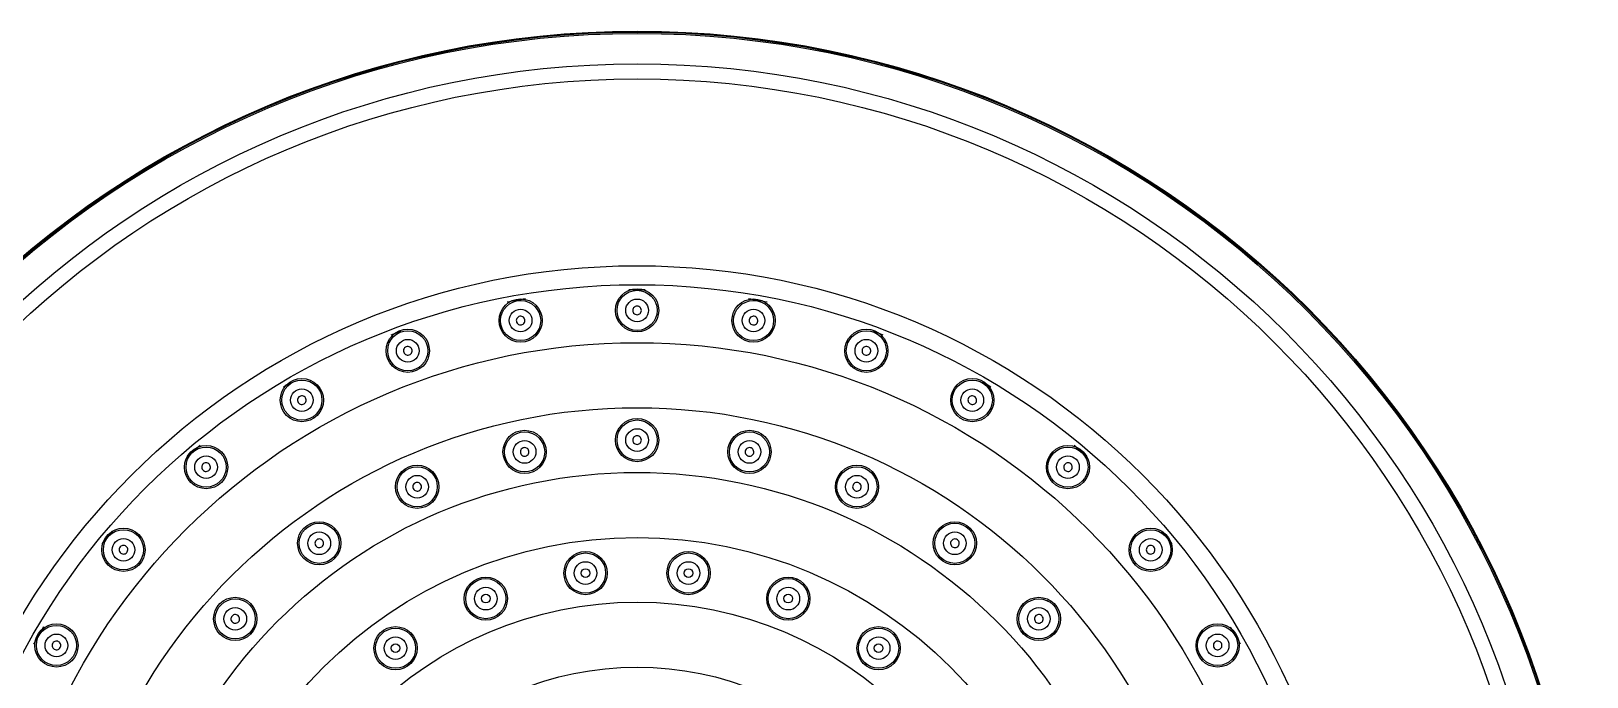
# Model space of a CAD drawing. Header units: millimetres. Extents: x 346859 to 753976, y -86090 to 5333.
# Drawn here: x 428334.1 to 428514, y -19594.3 to -19519.6 of the extents above; entities that cross this region are included whole.
import ezdxf

# ---------------------------------------------------------------- set-up
doc = ezdxf.new("R2010")
doc.units = ezdxf.units.MM
doc.header["$LTSCALE"] = 60
doc.layers.add('F-HAT', color=251, linetype='Continuous')

# ---------------------------------------------------------------- blocks, each defined once
blk = doc.blocks.new('cjswjdeh')
at = {"layer": 'F-HAT', "color": 8}
for p, q in [((428422.76, 37594.55), (428422.53, 37594.48)), ((428451.64, 37592.07), (428451.76, 37592.19)), ((428448.42, 37588.85), (428448.57, 37589)), ((428430.67, 37584.57), (428430.58, 37584.87))]:
    blk.add_line(p, q, dxfattribs=at)
for centre, radius in [((428404.19, 37548.16), 109.79), ((428404.19, 37548.16), 109.68), ((428404.19, 37548.16), 109.53), ((428404.19, 37548.16), 106.01), ((428404.19, 37548.16), 104.26), ((428404.19, 37548.16), 82.66), ((428404.19, 37548.16), 80.46), ((428404.19, 37625.66), 2.5), ((428404.19, 37625.66), 2.32), ((428390.73, 37624.48), 2.5), ((428390.73, 37624.48), 2.32), ((428390.73, 37624.48), 1.31), ((428404.19, 37625.66), 1.31), ((428417.65, 37624.48), 2.5), ((428417.65, 37624.48), 2.32), ((428417.65, 37624.48), 1.31), ((428377.68, 37620.99), 2.5), ((428377.68, 37620.99), 2.32), ((428377.68, 37620.99), 1.31), ((428430.69, 37620.99), 2.5), ((428430.69, 37620.99), 2.32), ((428430.69, 37620.99), 1.31), ((428404.19, 37548.16), 73.76), ((428365.44, 37615.28), 2.5), ((428365.44, 37615.28), 2.32), ((428442.94, 37615.28), 2.5), ((428442.94, 37615.28), 2.32), ((428365.44, 37615.28), 1.31), ((428442.94, 37615.28), 1.31), ((428404.19, 37548.16), 66.24), ((428404.19, 37610.66), 2.5), ((428391.19, 37609.29), 2.5), ((428391.19, 37609.29), 2.32), ((428404.19, 37610.66), 2.32), ((428404.19, 37610.66), 1.31), ((428417.18, 37609.29), 2.5), ((428417.18, 37609.29), 2.32), ((428354.37, 37607.53), 2.5), ((428354.37, 37607.53), 2.32), ((428391.19, 37609.29), 1.31), ((428417.18, 37609.29), 1.31), ((428454, 37607.53), 2.5), ((428454, 37607.53), 2.32), ((428354.37, 37607.53), 1.31), ((428378.77, 37605.26), 2.5), ((428429.61, 37605.26), 2.5), ((428454, 37607.53), 1.31), ((428404.19, 37548.16), 58.76), ((428378.77, 37605.26), 2.32), ((428378.77, 37605.26), 1.31), ((428429.61, 37605.26), 2.32), ((428429.61, 37605.26), 1.31), ((428367.45, 37598.72), 2.5), ((428367.45, 37598.72), 2.32), ((428440.92, 37598.72), 2.5), ((428440.92, 37598.72), 2.32), ((428344.82, 37597.97), 2.5), ((428344.82, 37597.97), 2.32), ((428344.82, 37597.97), 1.31), ((428404.19, 37548.16), 51.24), ((428367.45, 37598.72), 1.31), ((428440.92, 37598.72), 1.31), ((428463.56, 37597.97), 2.5), ((428463.56, 37597.97), 2.32), ((428463.56, 37597.97), 1.31), ((428398.23, 37595.28), 2.5), ((428398.23, 37595.28), 2.32), ((428410.14, 37595.28), 2.5), ((428410.14, 37595.28), 2.32), ((428398.23, 37595.28), 1.31), ((428398.23, 37595.28), 0.5), ((428410.14, 37595.28), 1.31), ((428410.14, 37595.28), 0.5), ((428386.7, 37592.32), 2.5), ((428386.7, 37592.32), 2.32), ((428386.7, 37592.32), 1.31), ((428421.67, 37592.32), 2.5), ((428421.67, 37592.32), 2.32), ((428421.67, 37592.32), 1.31), ((428357.74, 37589.98), 2.5), ((428357.74, 37589.98), 2.32), ((428404.19, 37548.16), 43.76), ((428386.7, 37592.32), 0.5), ((428421.67, 37592.32), 0.5), ((428450.63, 37589.98), 2.5), ((428450.63, 37589.98), 2.32), ((428357.74, 37589.98), 1.31), ((428450.63, 37589.98), 1.31), ((428337.07, 37586.91), 2.5), ((428337.07, 37586.91), 2.32), ((428337.07, 37586.91), 1.31), ((428376.27, 37586.59), 2.5), ((428376.27, 37586.59), 2.32), ((428432.11, 37586.59), 2.5), ((428432.11, 37586.59), 2.32), ((428471.3, 37586.91), 2.5), ((428471.3, 37586.91), 2.32), ((428471.3, 37586.91), 1.31), ((428376.27, 37586.59), 1.31), ((428376.27, 37586.59), 0.5), ((428432.11, 37586.59), 1.31), ((428432.11, 37586.59), 0.5), ((428404.19, 37548.16), 36.24)]:
    blk.add_circle(centre, radius, dxfattribs=at)
for start, end in [(89.3197, 90.6798), (99.2872, 100.8366), (79.1614, 80.7115), (109.9989, 110.8672), (69.1308, 70.0011), (120.0033, 120.7866), (59.2118, 59.9967), (129.2273, 130.6163), (49.3828, 50.7709), (139.3828, 140.7709), (39.2273, 40.6163), (149.2118, 150.8674), (29.1305, 30.7866)]:
    blk.add_arc((428404.19, 37548.16), 79.87, start, end, dxfattribs=at)
for points, knots in [([(428404.19, 37626.16), (428404.11, 37626.16), (428403.96, 37626.12), (428403.78, 37625.98), (428403.68, 37625.77), (428403.68, 37625.54), (428403.78, 37625.34), (428403.96, 37625.19), (428404.11, 37625.16), (428404.19, 37625.16)], [0, 0, 0, 0, 0.222134, 0.444291, 0.666477, 0.888675, 1.110861, 1.333018, 1.555152, 1.555152, 1.555152, 1.555152]), ([(428404.19, 37625.16), (428404.26, 37625.16), (428404.41, 37625.19), (428404.59, 37625.34), (428404.69, 37625.54), (428404.69, 37625.77), (428404.59, 37625.98), (428404.41, 37626.12), (428404.26, 37626.16), (428404.19, 37626.16)], [0, 0, 0, 0, 0.222133, 0.444289, 0.666476, 0.888675, 1.110862, 1.333019, 1.555152, 1.555152, 1.555152, 1.555152]), ([(428390.64, 37624.97), (428390.57, 37624.96), (428390.43, 37624.9), (428390.28, 37624.73), (428390.21, 37624.51), (428390.25, 37624.28), (428390.39, 37624.09), (428390.59, 37623.98), (428390.74, 37623.98), (428390.82, 37623.99)], [0, 0, 0, 0, 0.222134, 0.444291, 0.666477, 0.888675, 1.110861, 1.333018, 1.555152, 1.555152, 1.555152, 1.555152]), ([(428390.82, 37623.99), (428390.89, 37624), (428391.03, 37624.06), (428391.18, 37624.23), (428391.25, 37624.45), (428391.21, 37624.68), (428391.07, 37624.87), (428390.87, 37624.98), (428390.72, 37624.99), (428390.64, 37624.97)], [0, 0, 0, 0, 0.222133, 0.444289, 0.666476, 0.888675, 1.110862, 1.333019, 1.555152, 1.555152, 1.555152, 1.555152]), ([(428417.73, 37624.97), (428417.66, 37624.99), (428417.51, 37624.98), (428417.3, 37624.87), (428417.17, 37624.68), (428417.13, 37624.45), (428417.19, 37624.23), (428417.34, 37624.06), (428417.49, 37624), (428417.56, 37623.99)], [0, 0, 0, 0, 0.222134, 0.444291, 0.666477, 0.888675, 1.110861, 1.333018, 1.555152, 1.555152, 1.555152, 1.555152]), ([(428417.56, 37623.99), (428417.63, 37623.98), (428417.79, 37623.98), (428417.99, 37624.09), (428418.12, 37624.28), (428418.16, 37624.51), (428418.1, 37624.73), (428417.95, 37624.9), (428417.8, 37624.96), (428417.73, 37624.97)], [0, 0, 0, 0, 0.222133, 0.444289, 0.666476, 0.888675, 1.110862, 1.333019, 1.555152, 1.555152, 1.555152, 1.555152]), ([(428377.51, 37621.45), (428377.44, 37621.43), (428377.31, 37621.34), (428377.19, 37621.15), (428377.17, 37620.92), (428377.25, 37620.7), (428377.41, 37620.54), (428377.63, 37620.47), (428377.78, 37620.49), (428377.85, 37620.52)], [0, 0, 0, 0, 0.222134, 0.444291, 0.666477, 0.888675, 1.110861, 1.333018, 1.555152, 1.555152, 1.555152, 1.555152]), ([(428377.85, 37620.52), (428377.92, 37620.54), (428378.05, 37620.62), (428378.17, 37620.82), (428378.19, 37621.05), (428378.11, 37621.26), (428377.95, 37621.42), (428377.73, 37621.5), (428377.58, 37621.48), (428377.51, 37621.45)], [0, 0, 0, 0, 0.222133, 0.444289, 0.666476, 0.888675, 1.110862, 1.333019, 1.555152, 1.555152, 1.555152, 1.555152]), ([(428430.86, 37621.45), (428430.8, 37621.48), (428430.64, 37621.5), (428430.42, 37621.42), (428430.26, 37621.26), (428430.18, 37621.05), (428430.2, 37620.82), (428430.32, 37620.62), (428430.45, 37620.54), (428430.52, 37620.52)], [0, 0, 0, 0, 0.222134, 0.444291, 0.666477, 0.888675, 1.110861, 1.333018, 1.555152, 1.555152, 1.555152, 1.555152]), ([(428430.52, 37620.52), (428430.59, 37620.49), (428430.75, 37620.47), (428430.96, 37620.54), (428431.13, 37620.7), (428431.21, 37620.92), (428431.18, 37621.15), (428431.06, 37621.34), (428430.93, 37621.43), (428430.86, 37621.45)], [0, 0, 0, 0, 0.222133, 0.444289, 0.666476, 0.888675, 1.110862, 1.333019, 1.555152, 1.555152, 1.555152, 1.555152]), ([(428365.19, 37615.71), (428365.12, 37615.67), (428365.01, 37615.57), (428364.93, 37615.35), (428364.94, 37615.12), (428365.06, 37614.92), (428365.25, 37614.79), (428365.48, 37614.76), (428365.62, 37614.81), (428365.69, 37614.84)], [0, 0, 0, 0, 0.222134, 0.444291, 0.666477, 0.888675, 1.110861, 1.333018, 1.555152, 1.555152, 1.555152, 1.555152]), ([(428365.69, 37614.84), (428365.75, 37614.88), (428365.86, 37614.98), (428365.95, 37615.2), (428365.93, 37615.43), (428365.82, 37615.63), (428365.63, 37615.76), (428365.4, 37615.79), (428365.25, 37615.74), (428365.19, 37615.71)], [0, 0, 0, 0, 0.222133, 0.444289, 0.666476, 0.888675, 1.110862, 1.333019, 1.555152, 1.555152, 1.555152, 1.555152]), ([(428443.19, 37615.71), (428443.12, 37615.74), (428442.98, 37615.79), (428442.75, 37615.76), (428442.56, 37615.63), (428442.44, 37615.43), (428442.43, 37615.2), (428442.51, 37614.98), (428442.62, 37614.88), (428442.69, 37614.84)], [0, 0, 0, 0, 0.222134, 0.444291, 0.666477, 0.888675, 1.110861, 1.333018, 1.555152, 1.555152, 1.555152, 1.555152]), ([(428442.69, 37614.84), (428442.75, 37614.81), (428442.9, 37614.76), (428443.13, 37614.79), (428443.32, 37614.92), (428443.43, 37615.12), (428443.45, 37615.35), (428443.36, 37615.57), (428443.25, 37615.67), (428443.19, 37615.71)], [0, 0, 0, 0, 0.222133, 0.444289, 0.666476, 0.888675, 1.110862, 1.333019, 1.555152, 1.555152, 1.555152, 1.555152]), ([(428391.09, 37609.78), (428391.02, 37609.77), (428390.88, 37609.7), (428390.73, 37609.52), (428390.68, 37609.3), (428390.72, 37609.08), (428390.87, 37608.89), (428391.07, 37608.79), (428391.22, 37608.79), (428391.3, 37608.8)], [0, 0, 0, 0, 0.222339, 0.444684, 0.667037, 0.889392, 1.111744, 1.334089, 1.556428, 1.556428, 1.556428, 1.556428]), ([(428391.3, 37608.8), (428391.37, 37608.82), (428391.51, 37608.88), (428391.66, 37609.06), (428391.71, 37609.28), (428391.66, 37609.51), (428391.52, 37609.69), (428391.32, 37609.79), (428391.16, 37609.8), (428391.09, 37609.78)], [0, 0, 0, 0, 0.222339, 0.444684, 0.667036, 0.889392, 1.111744, 1.334089, 1.556428, 1.556428, 1.556428, 1.556428]), ([(428404.19, 37611.16), (428404.11, 37611.16), (428403.96, 37611.12), (428403.78, 37610.98), (428403.68, 37610.77), (428403.68, 37610.54), (428403.78, 37610.34), (428403.96, 37610.19), (428404.11, 37610.16), (428404.19, 37610.16)], [0, 0, 0, 0, 0.222339, 0.444684, 0.667037, 0.889392, 1.111744, 1.334089, 1.556428, 1.556428, 1.556428, 1.556428]), ([(428404.19, 37610.16), (428404.26, 37610.16), (428404.41, 37610.19), (428404.59, 37610.34), (428404.69, 37610.54), (428404.69, 37610.77), (428404.59, 37610.98), (428404.41, 37611.12), (428404.26, 37611.16), (428404.19, 37611.16)], [0, 0, 0, 0, 0.222339, 0.444684, 0.667036, 0.889392, 1.111744, 1.334089, 1.556428, 1.556428, 1.556428, 1.556428]), ([(428417.29, 37609.78), (428417.21, 37609.8), (428417.06, 37609.79), (428416.85, 37609.69), (428416.71, 37609.51), (428416.67, 37609.28), (428416.72, 37609.06), (428416.87, 37608.88), (428417.01, 37608.82), (428417.08, 37608.8)], [0, 0, 0, 0, 0.222339, 0.444684, 0.667037, 0.889392, 1.111744, 1.334089, 1.556428, 1.556428, 1.556428, 1.556428]), ([(428417.08, 37608.8), (428417.15, 37608.79), (428417.3, 37608.79), (428417.51, 37608.89), (428417.65, 37609.08), (428417.7, 37609.3), (428417.64, 37609.52), (428417.5, 37609.7), (428417.36, 37609.77), (428417.29, 37609.78)], [0, 0, 0, 0, 0.222339, 0.444684, 0.667036, 0.889392, 1.111744, 1.334089, 1.556428, 1.556428, 1.556428, 1.556428]), ([(428354.05, 37607.91), (428353.99, 37607.86), (428353.9, 37607.74), (428353.86, 37607.51), (428353.91, 37607.29), (428354.06, 37607.12), (428354.27, 37607.02), (428354.5, 37607.03), (428354.64, 37607.1), (428354.69, 37607.14)], [0, 0, 0, 0, 0.222134, 0.444291, 0.666477, 0.888675, 1.110861, 1.333018, 1.555152, 1.555152, 1.555152, 1.555152]), ([(428354.69, 37607.14), (428354.75, 37607.19), (428354.84, 37607.31), (428354.89, 37607.54), (428354.83, 37607.76), (428354.68, 37607.94), (428354.47, 37608.03), (428354.24, 37608.03), (428354.11, 37607.96), (428354.05, 37607.91)], [0, 0, 0, 0, 0.222133, 0.444289, 0.666476, 0.888675, 1.110862, 1.333019, 1.555152, 1.555152, 1.555152, 1.555152]), ([(428454.32, 37607.91), (428454.27, 37607.96), (428454.13, 37608.03), (428453.9, 37608.03), (428453.69, 37607.94), (428453.54, 37607.76), (428453.49, 37607.54), (428453.53, 37607.31), (428453.63, 37607.19), (428453.68, 37607.14)], [0, 0, 0, 0, 0.222134, 0.444291, 0.666477, 0.888675, 1.110861, 1.333018, 1.555152, 1.555152, 1.555152, 1.555152]), ([(428453.68, 37607.14), (428453.74, 37607.1), (428453.88, 37607.03), (428454.11, 37607.02), (428454.31, 37607.12), (428454.46, 37607.29), (428454.52, 37607.51), (428454.47, 37607.74), (428454.38, 37607.86), (428454.32, 37607.91)], [0, 0, 0, 0, 0.222133, 0.444289, 0.666476, 0.888675, 1.110862, 1.333019, 1.555152, 1.555152, 1.555152, 1.555152]), ([(428378.56, 37605.71), (428378.5, 37605.68), (428378.37, 37605.59), (428378.27, 37605.39), (428378.26, 37605.16), (428378.35, 37604.95), (428378.53, 37604.8), (428378.75, 37604.74), (428378.9, 37604.77), (428378.97, 37604.8)], [0, 0, 0, 0, 0.222339, 0.444684, 0.667037, 0.889392, 1.111744, 1.334089, 1.556428, 1.556428, 1.556428, 1.556428]), ([(428378.97, 37604.8), (428379.04, 37604.83), (428379.16, 37604.92), (428379.27, 37605.13), (428379.27, 37605.35), (428379.18, 37605.56), (428379, 37605.71), (428378.78, 37605.77), (428378.63, 37605.74), (428378.56, 37605.71)], [0, 0, 0, 0, 0.222339, 0.444684, 0.667036, 0.889392, 1.111744, 1.334089, 1.556428, 1.556428, 1.556428, 1.556428]), ([(428429.81, 37605.71), (428429.74, 37605.74), (428429.59, 37605.77), (428429.37, 37605.71), (428429.2, 37605.56), (428429.1, 37605.35), (428429.11, 37605.13), (428429.21, 37604.92), (428429.34, 37604.83), (428429.41, 37604.8)], [0, 0, 0, 0, 0.222339, 0.444684, 0.667037, 0.889392, 1.111744, 1.334089, 1.556428, 1.556428, 1.556428, 1.556428]), ([(428429.41, 37604.8), (428429.47, 37604.77), (428429.62, 37604.74), (428429.85, 37604.8), (428430.02, 37604.95), (428430.12, 37605.16), (428430.11, 37605.39), (428430, 37605.59), (428429.88, 37605.68), (428429.81, 37605.71)], [0, 0, 0, 0, 0.222339, 0.444684, 0.667036, 0.889392, 1.111744, 1.334089, 1.556428, 1.556428, 1.556428, 1.556428]), ([(428367.16, 37599.13), (428367.1, 37599.08), (428367, 37598.97), (428366.94, 37598.75), (428366.98, 37598.52), (428367.11, 37598.33), (428367.31, 37598.22), (428367.54, 37598.21), (428367.68, 37598.27), (428367.74, 37598.32)], [0, 0, 0, 0, 0.222339, 0.444684, 0.667037, 0.889392, 1.111744, 1.334089, 1.556428, 1.556428, 1.556428, 1.556428]), ([(428367.74, 37598.32), (428367.8, 37598.36), (428367.91, 37598.48), (428367.97, 37598.7), (428367.93, 37598.93), (428367.79, 37599.11), (428367.59, 37599.22), (428367.36, 37599.23), (428367.22, 37599.17), (428367.16, 37599.13)], [0, 0, 0, 0, 0.222339, 0.444684, 0.667036, 0.889392, 1.111744, 1.334089, 1.556428, 1.556428, 1.556428, 1.556428]), ([(428441.22, 37599.13), (428441.16, 37599.17), (428441.02, 37599.23), (428440.79, 37599.22), (428440.58, 37599.11), (428440.45, 37598.93), (428440.41, 37598.7), (428440.47, 37598.48), (428440.57, 37598.36), (428440.63, 37598.32)], [0, 0, 0, 0, 0.222339, 0.444684, 0.667037, 0.889392, 1.111744, 1.334089, 1.556428, 1.556428, 1.556428, 1.556428]), ([(428440.63, 37598.32), (428440.69, 37598.27), (428440.83, 37598.21), (428441.06, 37598.22), (428441.26, 37598.33), (428441.4, 37598.52), (428441.44, 37598.75), (428441.38, 37598.97), (428441.28, 37599.08), (428441.22, 37599.13)], [0, 0, 0, 0, 0.222339, 0.444684, 0.667036, 0.889392, 1.111744, 1.334089, 1.556428, 1.556428, 1.556428, 1.556428]), ([(428344.44, 37598.3), (428344.39, 37598.24), (428344.32, 37598.1), (428344.31, 37597.87), (428344.41, 37597.66), (428344.58, 37597.52), (428344.81, 37597.46), (428345.03, 37597.5), (428345.15, 37597.6), (428345.2, 37597.65)], [0, 0, 0, 0, 0.222134, 0.444291, 0.666477, 0.888675, 1.110861, 1.333018, 1.555152, 1.555152, 1.555152, 1.555152]), ([(428345.2, 37597.65), (428345.25, 37597.71), (428345.32, 37597.85), (428345.33, 37598.08), (428345.23, 37598.29), (428345.06, 37598.43), (428344.83, 37598.49), (428344.61, 37598.45), (428344.48, 37598.35), (428344.44, 37598.3)], [0, 0, 0, 0, 0.222133, 0.444289, 0.666476, 0.888675, 1.110862, 1.333019, 1.555152, 1.555152, 1.555152, 1.555152]), ([(428463.94, 37598.3), (428463.89, 37598.35), (428463.77, 37598.45), (428463.54, 37598.49), (428463.32, 37598.43), (428463.14, 37598.29), (428463.05, 37598.08), (428463.05, 37597.85), (428463.13, 37597.71), (428463.17, 37597.65)], [0, 0, 0, 0, 0.222134, 0.444291, 0.666477, 0.888675, 1.110861, 1.333018, 1.555152, 1.555152, 1.555152, 1.555152]), ([(428463.17, 37597.65), (428463.22, 37597.6), (428463.34, 37597.5), (428463.57, 37597.46), (428463.79, 37597.52), (428463.97, 37597.66), (428464.06, 37597.87), (428464.06, 37598.1), (428463.99, 37598.24), (428463.94, 37598.3)], [0, 0, 0, 0, 0.222133, 0.444289, 0.666476, 0.888675, 1.110862, 1.333019, 1.555152, 1.555152, 1.555152, 1.555152]), ([(428357.37, 37590.31), (428357.32, 37590.26), (428357.25, 37590.12), (428357.23, 37589.89), (428357.32, 37589.68), (428357.49, 37589.53), (428357.71, 37589.46), (428357.94, 37589.5), (428358.06, 37589.59), (428358.11, 37589.64)], [0, 0, 0, 0, 0.222339, 0.444684, 0.667037, 0.889392, 1.111744, 1.334089, 1.556428, 1.556428, 1.556428, 1.556428]), ([(428358.11, 37589.64), (428358.16, 37589.7), (428358.24, 37589.83), (428358.25, 37590.06), (428358.16, 37590.28), (428357.99, 37590.43), (428357.77, 37590.49), (428357.55, 37590.46), (428357.42, 37590.37), (428357.37, 37590.31)], [0, 0, 0, 0, 0.222339, 0.444684, 0.667036, 0.889392, 1.111744, 1.334089, 1.556428, 1.556428, 1.556428, 1.556428]), ([(428451.01, 37590.31), (428450.96, 37590.37), (428450.83, 37590.46), (428450.6, 37590.49), (428450.38, 37590.43), (428450.21, 37590.28), (428450.12, 37590.06), (428450.14, 37589.83), (428450.21, 37589.7), (428450.26, 37589.64)], [0, 0, 0, 0, 0.222339, 0.444684, 0.667037, 0.889392, 1.111744, 1.334089, 1.556428, 1.556428, 1.556428, 1.556428]), ([(428450.26, 37589.64), (428450.31, 37589.59), (428450.44, 37589.5), (428450.66, 37589.46), (428450.89, 37589.53), (428451.06, 37589.68), (428451.14, 37589.89), (428451.13, 37590.12), (428451.05, 37590.26), (428451.01, 37590.31)], [0, 0, 0, 0, 0.222339, 0.444684, 0.667036, 0.889392, 1.111744, 1.334089, 1.556428, 1.556428, 1.556428, 1.556428]), ([(428336.64, 37587.16), (428336.6, 37587.09), (428336.56, 37586.95), (428336.59, 37586.72), (428336.72, 37586.53), (428336.92, 37586.42), (428337.15, 37586.4), (428337.36, 37586.48), (428337.47, 37586.59), (428337.5, 37586.66)], [0, 0, 0, 0, 0.222134, 0.444291, 0.666477, 0.888675, 1.110861, 1.333018, 1.555152, 1.555152, 1.555152, 1.555152]), ([(428337.5, 37586.66), (428337.54, 37586.72), (428337.59, 37586.87), (428337.55, 37587.1), (428337.42, 37587.29), (428337.22, 37587.4), (428336.99, 37587.42), (428336.78, 37587.34), (428336.68, 37587.22), (428336.64, 37587.16)], [0, 0, 0, 0, 0.222133, 0.444289, 0.666476, 0.888675, 1.110862, 1.333019, 1.555152, 1.555152, 1.555152, 1.555152]), ([(428471.74, 37587.16), (428471.7, 37587.22), (428471.59, 37587.34), (428471.38, 37587.42), (428471.15, 37587.4), (428470.95, 37587.29), (428470.82, 37587.1), (428470.79, 37586.87), (428470.83, 37586.72), (428470.87, 37586.66)], [0, 0, 0, 0, 0.222134, 0.444291, 0.666477, 0.888675, 1.110861, 1.333018, 1.555152, 1.555152, 1.555152, 1.555152]), ([(428470.87, 37586.66), (428470.91, 37586.59), (428471.01, 37586.48), (428471.23, 37586.4), (428471.46, 37586.42), (428471.66, 37586.53), (428471.78, 37586.72), (428471.82, 37586.95), (428471.77, 37587.09), (428471.74, 37587.16)], [0, 0, 0, 0, 0.222133, 0.444289, 0.666476, 0.888675, 1.110862, 1.333019, 1.555152, 1.555152, 1.555152, 1.555152])]:
    blk.add_open_spline(points, degree=3, knots=knots, dxfattribs=at)

msp = doc.modelspace()

# ---------------------------------------------------------------- block references
msp.add_blockref('cjswjdeh', (0, -57177.6))

doc.saveas('drawing.dxf')
